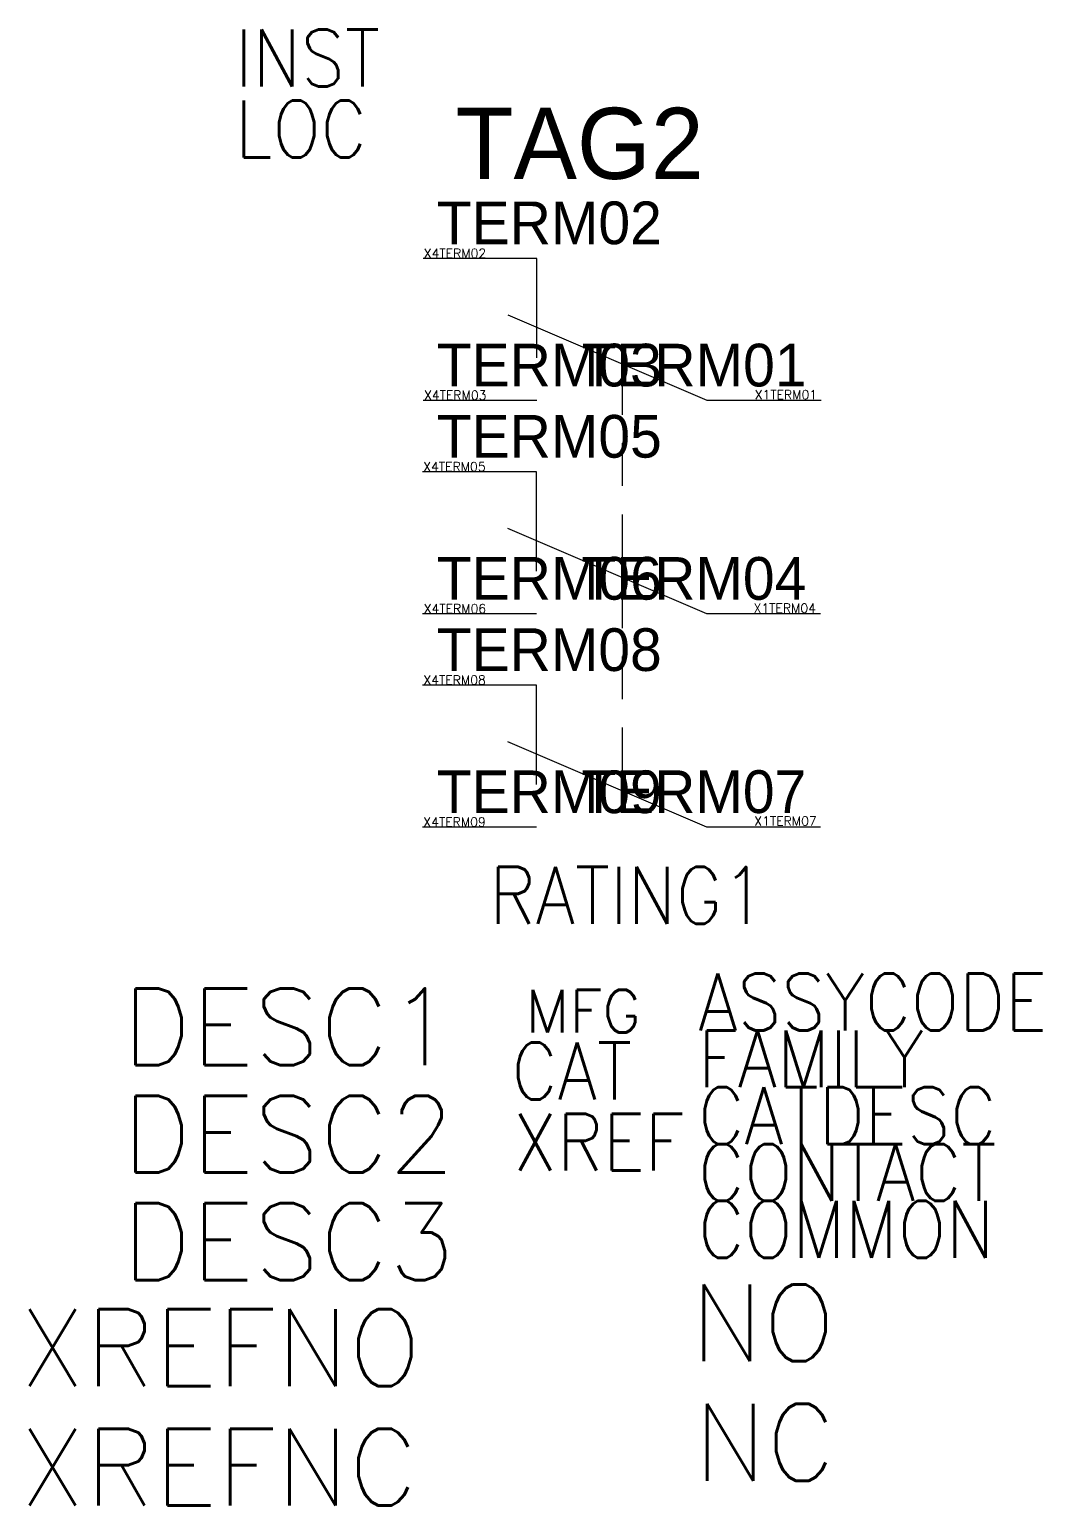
# Model space of a CAD drawing. Header units: millimetres. Extents: x -9.8 to 25.8, y -35.9 to 16.
import ezdxf
from ezdxf.enums import TextEntityAlignment as Align

# ---------------------------------------------------------------- set-up
doc = ezdxf.new("R2010")
doc.units = ezdxf.units.MM
doc.layers.add('PNPG', color=70, linetype='Continuous')
doc.styles.add('WD', font='txt.shx')
doc.styles.add('WD_IEC', font='txt.shx', dxfattribs={"width": 0.9, "height": 2})

msp = doc.modelspace()

# ---------------------------------------------------------------- linework, layer by layer
at = {"color": 0}
for p, q in [((11.014, 4), (11.014, 2.5)), ((11.014, 1.5), (11.014, 0)), ((11.014, -1), (11.014, -2.5)), ((11.014, -3.5), (11.014, -5)), ((11.014, -6), (11.014, -7.5)), ((11.014, -8.5), (11.014, -10))]:
    msp.add_line(p, q, dxfattribs=at)
at = {"layer": 'PNPG', "color": 0}
for p, q in [((8.014, 8), (4.014, 8)), ((8.014, 4.5), (8.014, 8)), ((8.014, 4.5), (8.014, 8)), ((14.014, 3.001), (7.014, 6)), ((8.014, 3), (4.014, 3)), ((18.014, 3.001), (14.014, 3.001)), ((8, 0.5), (4, 0.5)), ((8, -3), (8, 0.5)), ((14, -4.499), (7, -1.5)), ((8, -4.5), (4, -4.5)), ((18, -4.499), (14, -4.499)), ((8, -7), (4, -7)), ((8, -10.5), (8, -7)), ((14, -11.999), (7, -9)), ((8, -12), (4, -12)), ((18, -11.999), (14, -11.999))]:
    msp.add_line(p, q, dxfattribs=at)

# ---------------------------------------------------------------- texts
at = {"style": 'WD_IEC', "width": 0.9, "flags": 1}
for tag, p, s in [('INST', (-2.594, 14.049), ''), ('LOC', (-2.594, 11.549), ''), ('ASSYCODE', (13.694, -19.144), ''), ('FAMILY', (13.694, -21.144), 'CR_ACKO'), ('CAT', (7.124, -21.575), ''), ('CATDESC', (13.694, -23.144), ''), ('XREF', (7.186, -24.075), ''), ('CONTACT', (13.694, -25.144), ''), ('COMMON', (13.694, -27.144), '')]:
    msp.add_attdef(tag, p, s, height=2, dxfattribs=at)
msp.add_attdef('TAG2', (5.157, 10.796), 'K', height=2.5)
at = {"linetype": 'Continuous'}
for tag, p, s in [('TERM02', (4.501, 8.501), '1'), ('TERM03', (4.5, 3.5), '4'), ('TERM05', (4.499, 0.995), '2'), ('TERM06', (4.501, -3.998), '5'), ('TERM08', (4.498, -6.506), '3'), ('TERM09', (4.498, -11.505), '6')]:
    msp.add_attdef(tag, p, s, height=1.5, dxfattribs=at)
at = {"style": 'WD', "flags": 1}
for tag, p in [('X4TERM02', (4.042, 8.019)), ('X4TERM03', (4.05, 3.031)), ('X4TERM05', (4.022, 0.518)), ('X4TERM06', (4.04, -4.474)), ('X4TERM08', (4.028, -6.988)), ('X4TERM09', (4.026, -11.977))]:
    msp.add_attdef(tag, p, '', height=0.32, dxfattribs=at)
at = {"linetype": 'Continuous'}
for tag, text, p in [('TERM01', '7', (17.505, 3.499)), ('TERM04', '8', (17.497, -4.002)), ('TERM07', '9', (17.496, -11.5))]:
    msp.add_attdef(tag, text=text, height=1.5, dxfattribs=at).set_placement(p, align=Align.RIGHT)
at = {"style": 'WD', "flags": 1}
for tag, p in [('X1TERM01', (17.877, 3.046)), ('X1TERM04', (17.837, -4.459)), ('X1TERM07', (17.863, -11.945))]:
    msp.add_attdef(tag, text='', height=0.32, dxfattribs=at).set_placement(p, align=Align.RIGHT)
at = {"style": 'WD_IEC', "width": 0.9}
msp.add_attdef('RATING1', (6.354, -15.394), '', height=2, dxfattribs=at)
at = {"color": 0, "style": 'WD_IEC', "flags": 1}
for tag, text, p in [('DESC1', '', (5.123, -20.366)), ('DESC2', '', (5.123, -24.146)), ('DESC3', '', (5.123, -27.926)), ('NO', 'NO', (18.517, -30.778)), ('NC', 'NC', (18.517, -34.978))]:
    msp.add_attdef(tag, text=text, height=2.7, dxfattribs=at).set_placement(p, align=Align.RIGHT)
at = {"color": 0, "style": 'WD_IEC'}
for tag, p, height, flags in [('MFG', (7.623, -19.217), 1.5, 9), ('XREFNO', (-10.176, -31.651), 2.7, 1), ('XREFNC', (-10.176, -35.851), 2.7, 1)]:
    msp.add_attdef(tag, p, '', height=height, dxfattribs=dict(at, flags=flags))

doc.saveas('drawing.dxf')
